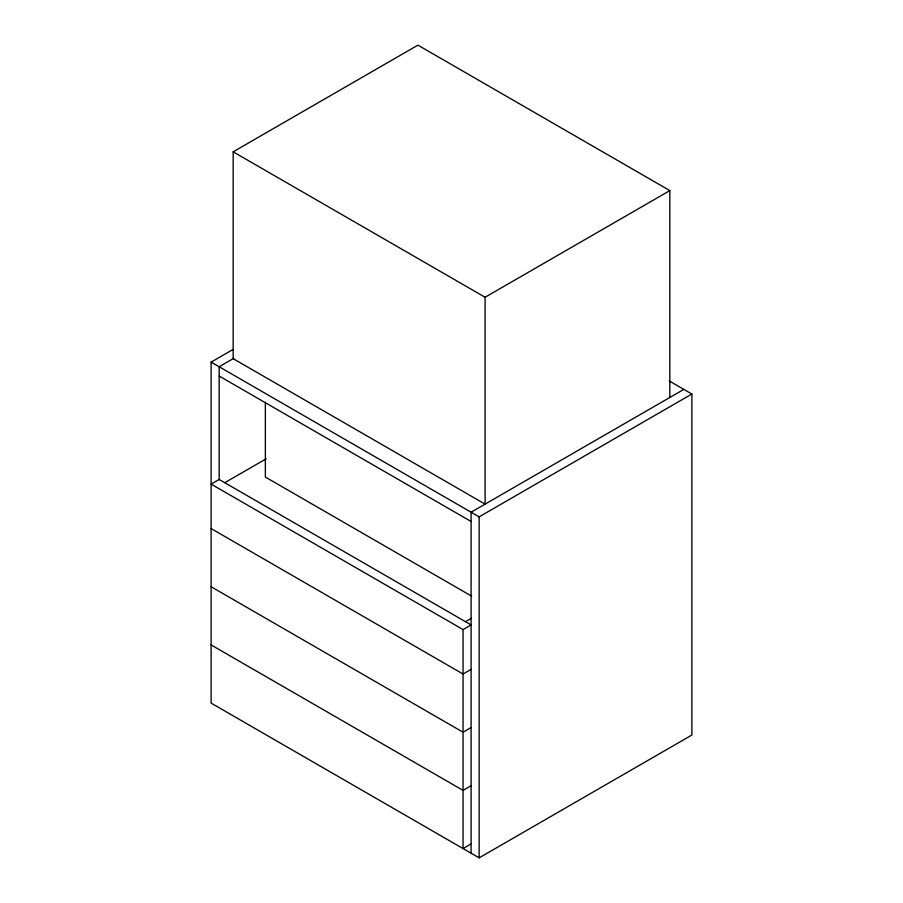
<?xml version="1.0" encoding="UTF-8"?>
<svg xmlns="http://www.w3.org/2000/svg" width="903" height="903" viewBox="0 0 903 903"><rect width="100%" height="100%" fill="white"/><g stroke="black" fill="none" stroke-linecap="round" stroke-linejoin="round"><path stroke-width="1.35" d="M233.166 151.817L485.092 297.256L485.092 504.122L233.166 358.672L233.166 151.817L417.908 45.15L669.834 190.601L669.834 397.455M669.225 380.953L691.879 394.024L691.879 735.031L479.143 857.85L211.121 703.11L211.121 362.114L232.997 349.472M233.753 358.333L219.169 366.753L219.169 479.482L471.095 624.932L463.047 629.572L211.121 484.121L219.169 479.482M485.092 297.256L669.834 190.601M224.768 482.71L266.227 458.78M683.831 389.385L471.095 512.204L471.095 853.2M211.121 362.114L479.143 516.855L691.879 394.024M465.496 621.693L471.592 618.171M471.095 669.371L463.047 674.022L211.121 528.571M471.095 727.547L463.047 732.198L211.121 586.747M471.095 785.734L463.047 790.373L211.121 644.934M471.095 843.91L463.047 848.56L463.047 629.572M219.169 376.043L471.095 521.494M471.637 596.149L265.358 477.055L265.358 402.298M479.143 516.855L479.143 857.85"/></g></svg>
